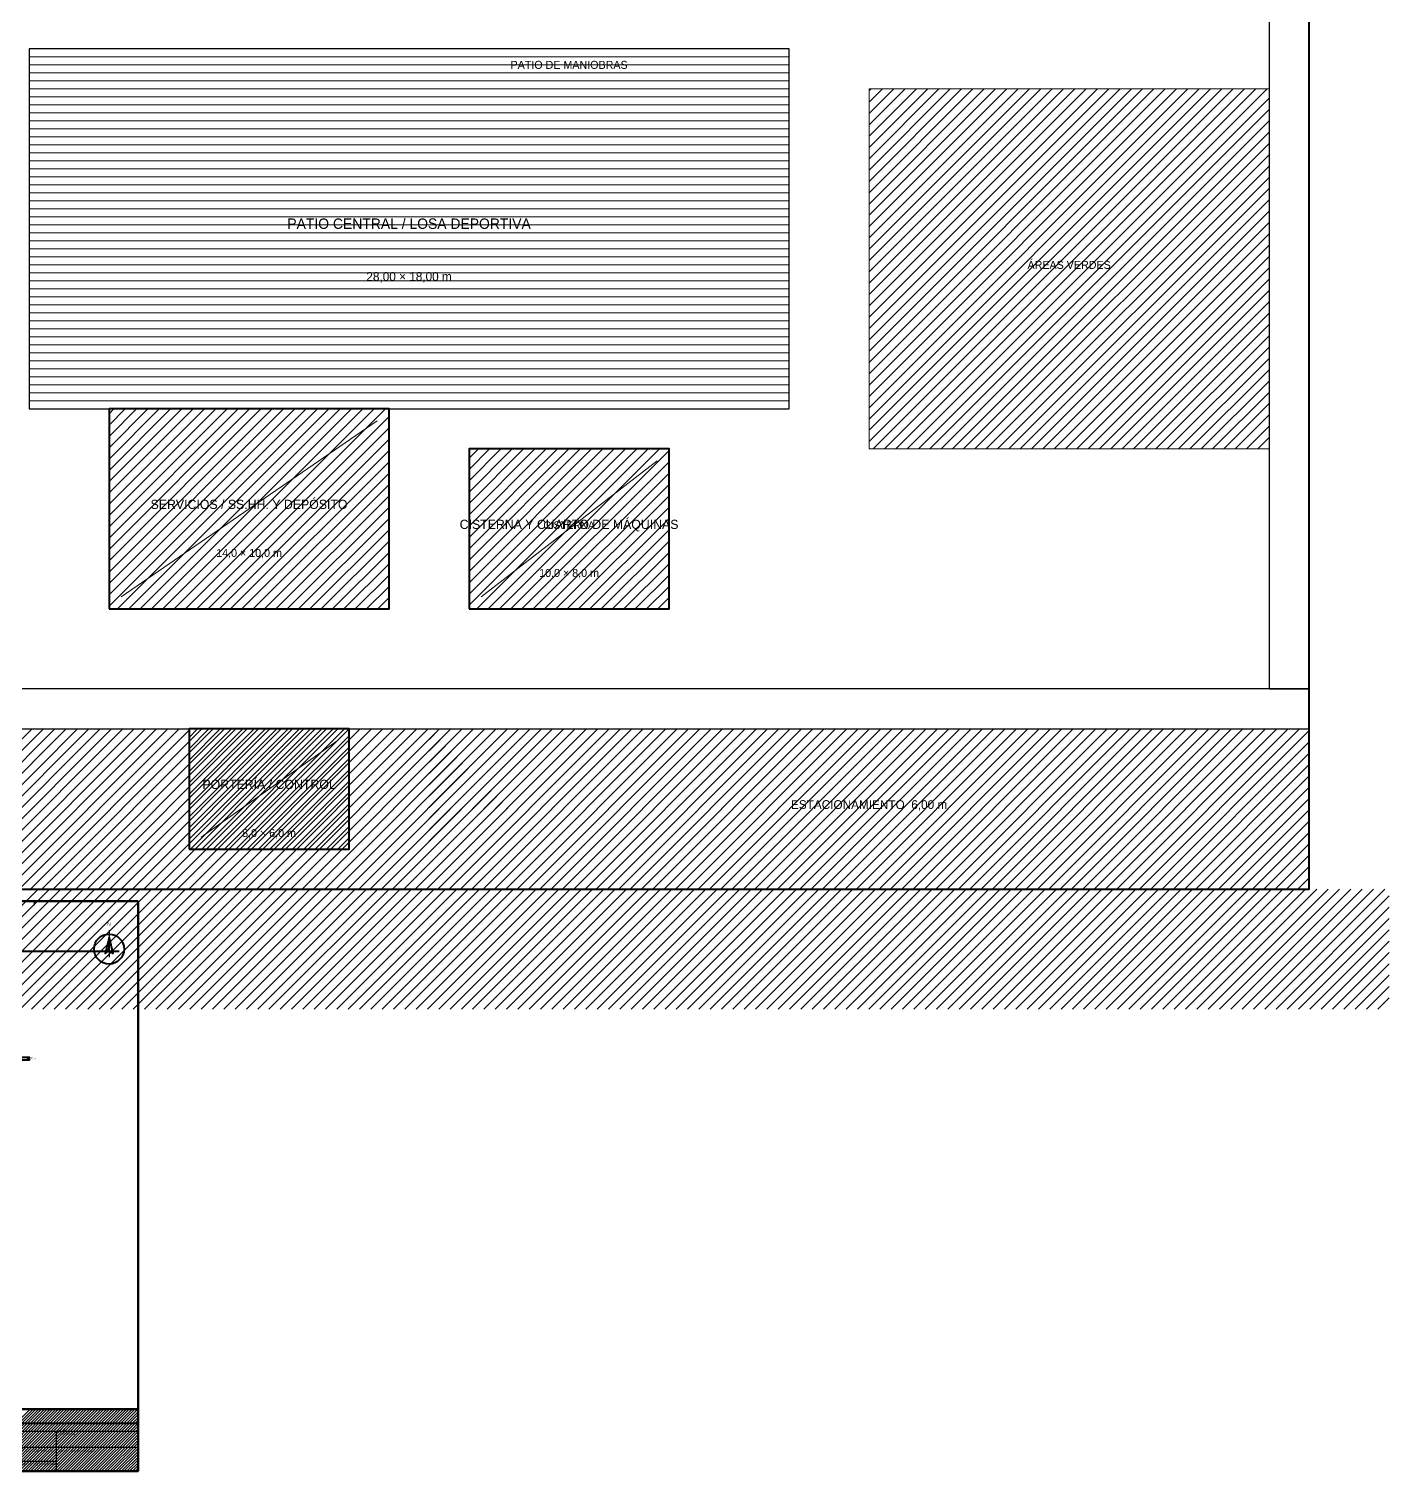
# Model space of a CAD drawing. Header units: metres. Extents: x -4 to 104, y -29 to 100.
# Drawn here: x 36 to 104, y -29.1 to 43 of the extents above; entities that cross this region are included whole.
import ezdxf
from ezdxf.enums import TextEntityAlignment as Align

# ---------------------------------------------------------------- set-up
doc = ezdxf.new("R2010")
doc.units = ezdxf.units.M
for name, color, linetype, lineweight in [('edificio', 7, 'CONTINUOUS', 25), ('hatch', 7, 'CONTINUOUS', 9), ('hatch-2', 7, 'CONTINUOUS', 9), ('marco', 7, 'CONTINUOUS', 70), ('marco-fino', 7, 'CONTINUOUS', 25), ('marco-medio', 7, 'CONTINUOUS', 40), ('proyeccion', 7, 'CONTINUOUS', 15), ('sombra', 7, 'CONTINUOUS', 5), ('texto', 7, 'CONTINUOUS', 5), ('texto-suave', 7, 'CONTINUOUS', 5), ('vegetal', 7, 'CONTINUOUS', 20), ('via', 7, 'CONTINUOUS', 20)]:
    doc.layers.add(name, color=color, linetype=linetype, lineweight=lineweight)

msp = doc.modelspace()

# ---------------------------------------------------------------- linework, layer by layer
at = {"layer": 'edificio'}
for points in [[(40, 14), (54, 14), (54, 24), (40, 24)], [(58, 14), (68, 14), (68, 22), (58, 22)], [(58, 14), (68, 14), (68, 22), (58, 22)], [(44, 2), (52, 2), (52, 8), (44, 8)]]:
    msp.add_lwpolyline(points, close=True, dxfattribs=at)
at = {"layer": 'hatch'}
for p, q in [((78, 22.365), (95.635, 40)), ((78, 22.93), (95.07, 40)), ((78, 23.496), (94.504, 40)), ((78, 24.062), (93.938, 40)), ((78, 24.627), (93.373, 40)), ((78, 25.193), (92.807, 40)), ((78, 25.759), (92.241, 40)), ((78, 26.324), (91.676, 40)), ((78, 26.89), (91.11, 40)), ((78, 27.456), (90.544, 40)), ((78, 28.022), (89.978, 40)), ((78, 28.587), (89.413, 40)), ((78, 29.153), (88.847, 40)), ((78, 29.719), (88.281, 40)), ((78, 30.284), (87.716, 40)), ((78, 30.85), (87.15, 40)), ((78, 31.416), (86.584, 40)), ((78, 31.981), (86.019, 40)), ((78, 32.547), (85.453, 40)), ((78, 33.113), (84.887, 40)), ((78, 33.678), (84.322, 40)), ((78, 34.244), (83.756, 40)), ((78, 34.81), (83.19, 40)), ((78, 35.375), (82.625, 40)), ((78, 35.941), (82.059, 40)), ((78, 36.507), (81.493, 40)), ((78, 37.072), (80.928, 40)), ((78, 37.638), (80.362, 40)), ((78, 38.204), (79.796, 40)), ((78, 38.77), (79.23, 40)), ((78, 39.335), (78.665, 40)), ((78, 39.901), (78.099, 40)), ((78.201, 22), (96.201, 40)), ((78.767, 22), (96.767, 40)), ((79.332, 22), (97.332, 40)), ((79.898, 22), (97.898, 40)), ((80.464, 22), (98, 39.536)), ((81.029, 22), (98, 38.971)), ((81.595, 22), (98, 38.405)), ((82.161, 22), (98, 37.839)), ((82.726, 22), (98, 37.274)), ((83.292, 22), (98, 36.708)), ((83.858, 22), (98, 36.142)), ((84.424, 22), (98, 35.576)), ((84.989, 22), (98, 35.011)), ((85.555, 22), (98, 34.445)), ((86.121, 22), (98, 33.879)), ((86.686, 22), (98, 33.314)), ((87.252, 22), (98, 32.748)), ((87.818, 22), (98, 32.182)), ((88.383, 22), (98, 31.617)), ((88.949, 22), (98, 31.051)), ((89.515, 22), (98, 30.485)), ((90.08, 22), (98, 29.92)), ((90.646, 22), (98, 29.354)), ((91.212, 22), (98, 28.788)), ((91.777, 22), (98, 28.223)), ((92.343, 22), (98, 27.657)), ((92.909, 22), (98, 27.091)), ((93.475, 22), (98, 26.525)), ((94.04, 22), (98, 25.96)), ((94.606, 22), (98, 25.394)), ((95.172, 22), (98, 24.828)), ((40, 14.142), (49.858, 24)), ((40, 14.708), (49.292, 24)), ((40, 15.274), (48.726, 24)), ((40, 15.839), (48.161, 24)), ((40, 16.405), (47.595, 24)), ((40, 16.971), (47.029, 24)), ((40, 17.536), (46.464, 24)), ((40, 18.102), (45.898, 24)), ((40, 18.668), (45.332, 24)), ((40, 19.233), (44.767, 24)), ((40, 19.799), (44.201, 24)), ((40, 20.365), (43.635, 24)), ((40, 20.93), (43.07, 24)), ((40, 21.496), (42.504, 24)), ((40, 22.062), (41.938, 24)), ((40, 22.627), (41.373, 24)), ((40, 23.193), (40.807, 24)), ((40, 23.759), (40.241, 24)), ((40.424, 14), (50.424, 24)), ((40.989, 14), (50.989, 24)), ((41.555, 14), (51.555, 24)), ((42.121, 14), (52.121, 24)), ((42.686, 14), (52.686, 24)), ((43.252, 14), (53.252, 24)), ((43.818, 14), (53.818, 24)), ((95.737, 22), (98, 24.263)), ((44.383, 14), (54, 23.617)), ((96.303, 22), (98, 23.697)), ((96.869, 22), (98, 23.131)), ((44.949, 14), (54, 23.051)), ((45.515, 14), (54, 22.485)), ((97.434, 22), (98, 22.566)), ((46.08, 14), (54, 21.92)), ((58, 14.182), (65.818, 22)), ((58, 14.748), (65.252, 22)), ((58, 15.314), (64.686, 22)), ((58, 15.879), (64.121, 22)), ((58, 16.445), (63.555, 22)), ((58, 17.011), (62.989, 22)), ((58, 17.576), (62.424, 22)), ((58, 18.142), (61.858, 22)), ((58, 18.708), (61.292, 22)), ((58, 19.274), (60.726, 22)), ((58, 19.839), (60.161, 22)), ((58, 20.405), (59.595, 22)), ((58, 20.971), (59.029, 22)), ((58, 21.536), (58.464, 22)), ((58, 14.182), (65.818, 22)), ((58, 14.748), (65.252, 22)), ((58, 15.314), (64.686, 22)), ((58, 15.879), (64.121, 22)), ((58, 16.445), (63.555, 22)), ((58, 17.011), (62.989, 22)), ((58, 17.576), (62.424, 22)), ((58, 18.142), (61.858, 22)), ((58, 18.708), (61.292, 22)), ((58, 19.274), (60.726, 22)), ((58, 19.839), (60.161, 22)), ((58, 20.405), (59.595, 22)), ((58, 20.971), (59.029, 22)), ((58, 21.536), (58.464, 22)), ((58.383, 14), (66.383, 22)), ((58.383, 14), (66.383, 22)), ((58.949, 14), (66.949, 22)), ((58.949, 14), (66.949, 22)), ((59.515, 14), (67.515, 22)), ((59.515, 14), (67.515, 22)), ((60.08, 14), (68, 21.92)), ((60.08, 14), (68, 21.92)), ((46.646, 14), (54, 21.354)), ((60.646, 14), (68, 21.354)), ((60.646, 14), (68, 21.354)), ((47.212, 14), (54, 20.788)), ((47.777, 14), (54, 20.223)), ((61.212, 14), (68, 20.788)), ((61.212, 14), (68, 20.788)), ((61.777, 14), (68, 20.223)), ((61.777, 14), (68, 20.223)), ((48.343, 14), (54, 19.657)), ((62.343, 14), (68, 19.657)), ((62.343, 14), (68, 19.657)), ((48.909, 14), (54, 19.091)), ((62.909, 14), (68, 19.091)), ((62.909, 14), (68, 19.091)), ((49.475, 14), (54, 18.525)), ((63.475, 14), (68, 18.525)), ((63.475, 14), (68, 18.525)), ((50.04, 14), (54, 17.96)), ((50.606, 14), (54, 17.394)), ((64.04, 14), (68, 17.96)), ((64.04, 14), (68, 17.96)), ((64.606, 14), (68, 17.394)), ((64.606, 14), (68, 17.394)), ((51.172, 14), (54, 16.828)), ((65.172, 14), (68, 16.828)), ((65.172, 14), (68, 16.828)), ((51.737, 14), (54, 16.263)), ((65.737, 14), (68, 16.263)), ((65.737, 14), (68, 16.263)), ((52.303, 14), (54, 15.697)), ((66.303, 14), (68, 15.697)), ((66.303, 14), (68, 15.697)), ((52.869, 14), (54, 15.131)), ((53.434, 14), (54, 14.566)), ((66.869, 14), (68, 15.131)), ((66.869, 14), (68, 15.131)), ((67.434, 14), (68, 14.566)), ((67.434, 14), (68, 14.566)), ((28.158, 0), (36.158, 8)), ((28.724, 0), (36.724, 8)), ((29.289, 0), (37.289, 8)), ((29.855, 0), (37.855, 8)), ((30.421, 0), (38.421, 8)), ((30.986, 0), (38.986, 8)), ((31.552, 0), (39.552, 8)), ((32.118, 0), (40.118, 8)), ((32.683, 0), (40.683, 8)), ((33.249, 0), (41.249, 8)), ((33.815, 0), (41.815, 8)), ((34.38, 0), (42.38, 8)), ((34.946, 0), (42.946, 8)), ((35.512, 0), (43.512, 8)), ((36.078, 0), (44.078, 8)), ((36.643, 0), (44.643, 8)), ((37.209, 0), (45.209, 8)), ((37.775, 0), (45.775, 8)), ((38.34, 0), (46.34, 8)), ((38.906, 0), (46.906, 8)), ((39.472, 0), (47.472, 8)), ((40.037, 0), (48.037, 8)), ((40.603, 0), (48.603, 8)), ((41.169, 0), (49.169, 8)), ((41.734, 0), (49.734, 8)), ((42.3, 0), (50.3, 8)), ((42.866, 0), (50.866, 8)), ((43.431, 0), (51.431, 8)), ((43.997, 0), (51.997, 8)), ((44, 2.485), (49.515, 8)), ((44, 3.051), (48.949, 8)), ((44, 3.617), (48.383, 8)), ((44, 4.182), (47.818, 8)), ((44, 4.748), (47.252, 8)), ((44, 5.314), (46.686, 8)), ((44, 5.879), (46.121, 8)), ((44, 6.445), (45.555, 8)), ((44, 7.011), (44.989, 8)), ((44, 7.576), (44.424, 8)), ((44.08, 2), (50.08, 8)), ((44.563, 0), (52.563, 8)), ((44.646, 2), (50.646, 8)), ((45.129, 0), (53.129, 8)), ((45.212, 2), (51.212, 8)), ((45.694, 0), (53.694, 8)), ((45.777, 2), (51.777, 8)), ((46.26, 0), (54.26, 8)), ((46.826, 0), (54.826, 8)), ((47.391, 0), (55.391, 8)), ((47.957, 0), (55.957, 8)), ((48.523, 0), (56.523, 8)), ((49.088, 0), (57.088, 8)), ((49.654, 0), (57.654, 8)), ((50.22, 0), (58.22, 8)), ((50.785, 0), (58.785, 8)), ((51.351, 0), (59.351, 8)), ((51.917, 0), (59.917, 8)), ((52.482, 0), (60.482, 8)), ((53.048, 0), (61.048, 8)), ((53.614, 0), (61.614, 8)), ((54.179, 0), (62.179, 8)), ((54.745, 0), (62.745, 8)), ((55.311, 0), (63.311, 8)), ((55.877, 0), (63.877, 8)), ((56, 0.123), (63.877, 8)), ((56, 0.689), (63.311, 8)), ((56, 1.255), (62.745, 8)), ((56, 1.821), (62.179, 8)), ((56, 2.386), (61.614, 8)), ((56, 2.952), (61.048, 8)), ((56, 3.518), (60.482, 8)), ((56, 4.083), (59.917, 8)), ((56, 4.649), (59.351, 8)), ((56, 5.215), (58.785, 8)), ((56, 5.78), (58.22, 8)), ((56, 6.346), (57.654, 8)), ((56, 6.912), (57.088, 8)), ((56, 7.477), (56.523, 8)), ((56.442, 0), (64.442, 8)), ((56.442, 0), (64.442, 8)), ((57.008, 0), (65.008, 8)), ((57.008, 0), (65.008, 8)), ((57.574, 0), (65.574, 8)), ((57.574, 0), (65.574, 8)), ((58.139, 0), (66.139, 8)), ((58.139, 0), (66.139, 8)), ((58.705, 0), (66.705, 8)), ((58.705, 0), (66.705, 8)), ((59.271, 0), (67.271, 8)), ((59.271, 0), (67.271, 8)), ((59.836, 0), (67.836, 8)), ((59.836, 0), (67.836, 8)), ((60.402, 0), (68.402, 8)), ((60.402, 0), (68.402, 8)), ((60.968, 0), (68.968, 8)), ((60.968, 0), (68.968, 8)), ((61.533, 0), (69.533, 8)), ((61.533, 0), (69.533, 8)), ((62.099, 0), (70.099, 8)), ((62.099, 0), (70.099, 8)), ((62.665, 0), (70.665, 8)), ((62.665, 0), (70.665, 8)), ((63.23, 0), (71.23, 8)), ((63.23, 0), (71.23, 8)), ((63.796, 0), (71.796, 8)), ((63.796, 0), (71.796, 8)), ((64.362, 0), (72.362, 8)), ((64.362, 0), (72.362, 8)), ((64.928, 0), (72.928, 8)), ((64.928, 0), (72.928, 8)), ((65.493, 0), (73.493, 8)), ((65.493, 0), (73.493, 8)), ((66.059, 0), (74.059, 8)), ((66.059, 0), (74.059, 8)), ((66.625, 0), (74.625, 8)), ((66.625, 0), (74.625, 8)), ((67.19, 0), (75.19, 8)), ((67.19, 0), (75.19, 8)), ((67.756, 0), (75.756, 8)), ((67.756, 0), (75.756, 8)), ((68.322, 0), (76.322, 8)), ((68.322, 0), (76.322, 8)), ((68.887, 0), (76.887, 8)), ((68.887, 0), (76.887, 8)), ((69.453, 0), (77.453, 8)), ((69.453, 0), (77.453, 8)), ((70.019, 0), (78.019, 8)), ((70.019, 0), (78.019, 8)), ((70.584, 0), (78.584, 8)), ((70.584, 0), (78.584, 8)), ((71.15, 0), (79.15, 8)), ((71.15, 0), (79.15, 8)), ((71.716, 0), (79.716, 8)), ((71.716, 0), (79.716, 8)), ((72.281, 0), (80.281, 8)), ((72.281, 0), (80.281, 8)), ((72.847, 0), (80.847, 8)), ((72.847, 0), (80.847, 8)), ((73.413, 0), (81.413, 8)), ((73.413, 0), (81.413, 8)), ((73.978, 0), (81.978, 8)), ((73.978, 0), (81.978, 8)), ((74.544, 0), (82.544, 8)), ((74.544, 0), (82.544, 8)), ((75.11, 0), (83.11, 8)), ((75.11, 0), (83.11, 8)), ((75.676, 0), (83.676, 8)), ((75.676, 0), (83.676, 8)), ((76.241, 0), (84.241, 8)), ((76.241, 0), (84.241, 8)), ((76.807, 0), (84.807, 8)), ((76.807, 0), (84.807, 8)), ((77.373, 0), (85.373, 8)), ((77.373, 0), (85.373, 8)), ((77.938, 0), (85.938, 8)), ((77.938, 0), (85.938, 8)), ((78.504, 0), (86.504, 8)), ((78.504, 0), (86.504, 8)), ((79.07, 0), (87.07, 8)), ((79.07, 0), (87.07, 8)), ((79.635, 0), (87.635, 8)), ((79.635, 0), (87.635, 8)), ((80.201, 0), (88.201, 8)), ((80.201, 0), (88.201, 8)), ((80.767, 0), (88.767, 8)), ((80.767, 0), (88.767, 8)), ((81.332, 0), (89.332, 8)), ((81.332, 0), (89.332, 8)), ((81.898, 0), (89.898, 8)), ((81.898, 0), (89.898, 8)), ((82.464, 0), (90.464, 8)), ((82.464, 0), (90.464, 8)), ((83.029, 0), (91.029, 8)), ((83.029, 0), (91.029, 8)), ((83.595, 0), (91.595, 8)), ((83.595, 0), (91.595, 8)), ((84.161, 0), (92.161, 8)), ((84.161, 0), (92.161, 8)), ((84.726, 0), (92.726, 8)), ((84.726, 0), (92.726, 8)), ((85.292, 0), (93.292, 8)), ((85.292, 0), (93.292, 8)), ((85.858, 0), (93.858, 8)), ((85.858, 0), (93.858, 8)), ((86.424, 0), (94.424, 8)), ((86.424, 0), (94.424, 8)), ((86.989, 0), (94.989, 8)), ((86.989, 0), (94.989, 8)), ((87.555, 0), (95.555, 8)), ((87.555, 0), (95.555, 8)), ((88.121, 0), (96.121, 8)), ((88.121, 0), (96.121, 8)), ((88.686, 0), (96.686, 8)), ((88.686, 0), (96.686, 8)), ((89.252, 0), (97.252, 8)), ((89.252, 0), (97.252, 8)), ((89.818, 0), (97.818, 8)), ((89.818, 0), (97.818, 8)), ((90.383, 0), (98.383, 8)), ((90.383, 0), (98.383, 8)), ((90.949, 0), (98.949, 8)), ((90.949, 0), (98.949, 8)), ((91.515, 0), (99.515, 8)), ((91.515, 0), (99.515, 8)), ((46.343, 2), (52, 7.657)), ((92.08, 0), (100, 7.92)), ((92.08, 0), (100, 7.92)), ((92.646, 0), (100, 7.354)), ((92.646, 0), (100, 7.354)), ((46.909, 2), (52, 7.091)), ((47.475, 2), (52, 6.525)), ((93.212, 0), (100, 6.788)), ((93.212, 0), (100, 6.788)), ((48.04, 2), (52, 5.96)), ((93.777, 0), (100, 6.223)), ((93.777, 0), (100, 6.223)), ((48.606, 2), (52, 5.394)), ((94.343, 0), (100, 5.657)), ((94.343, 0), (100, 5.657)), ((94.909, 0), (100, 5.091)), ((94.909, 0), (100, 5.091)), ((49.172, 2), (52, 4.828)), ((95.475, 0), (100, 4.525)), ((95.475, 0), (100, 4.525)), ((49.737, 2), (52, 4.263)), ((50.303, 2), (52, 3.697)), ((96.04, 0), (100, 3.96)), ((96.04, 0), (100, 3.96)), ((50.869, 2), (52, 3.131)), ((96.606, 0), (100, 3.394)), ((96.606, 0), (100, 3.394)), ((51.434, 2), (52, 2.566)), ((97.172, 0), (100, 2.828)), ((97.172, 0), (100, 2.828)), ((97.737, 0), (100, 2.263)), ((97.737, 0), (100, 2.263)), ((98.303, 0), (100, 1.697)), ((98.303, 0), (100, 1.697)), ((98.869, 0), (100, 1.131)), ((98.869, 0), (100, 1.131)), ((99.434, 0), (100, 0.566)), ((99.434, 0), (100, 0.566)), ((39.88, -2.912), (40, -2.792)), ((39.925, -2.725), (40, -2.651)), ((39.97, -2.539), (40, -2.509)), ((39.836, -3.098), (40, -2.934)), ((35.859, -8.55), (36, -8.409)), ((32.965, -29.1), (36.065, -26)), ((33.106, -29.1), (36.206, -26)), ((33.248, -29.1), (36.348, -26)), ((33.389, -29.1), (36.489, -26)), ((33.53, -29.1), (36.63, -26)), ((33.672, -29.1), (36.772, -26)), ((33.813, -29.1), (36.913, -26)), ((33.955, -29.1), (37.055, -26)), ((34.096, -29.1), (37.196, -26)), ((34.238, -29.1), (37.338, -26)), ((34.379, -29.1), (37.479, -26)), ((34.52, -29.1), (37.62, -26)), ((34.662, -29.1), (37.762, -26)), ((34.803, -29.1), (37.903, -26)), ((34.945, -29.1), (38.045, -26)), ((35.086, -29.1), (38.186, -26)), ((35.227, -29.1), (38.327, -26)), ((35.369, -29.1), (38.469, -26)), ((35.51, -29.1), (38.61, -26)), ((35.652, -29.1), (38.752, -26)), ((35.793, -29.1), (38.893, -26)), ((35.935, -29.1), (39.035, -26)), ((36.076, -29.1), (39.176, -26)), ((36.217, -29.1), (39.317, -26)), ((36.359, -29.1), (39.459, -26)), ((36.5, -29.1), (39.6, -26)), ((36.642, -29.1), (39.742, -26)), ((36.783, -29.1), (39.883, -26)), ((36.925, -29.1), (40.025, -26)), ((37.066, -29.1), (40.166, -26)), ((37.207, -29.1), (40.307, -26)), ((37.349, -29.1), (40.449, -26)), ((37.49, -29.1), (40.59, -26)), ((37.632, -29.1), (40.732, -26)), ((37.773, -29.1), (40.873, -26)), ((37.914, -29.1), (41.014, -26)), ((38.056, -29.1), (41.156, -26)), ((38.197, -29.1), (41.297, -26)), ((38.339, -29.1), (41.439, -26)), ((38.48, -29.1), (41.45, -26.13)), ((38.622, -29.1), (41.45, -26.272)), ((38.763, -29.1), (41.45, -26.413)), ((38.904, -29.1), (41.45, -26.554)), ((39.046, -29.1), (41.45, -26.696)), ((39.187, -29.1), (41.45, -26.837)), ((39.329, -29.1), (41.45, -26.979)), ((39.47, -29.1), (41.45, -27.12)), ((39.612, -29.1), (41.45, -27.262)), ((39.753, -29.1), (41.45, -27.403)), ((39.894, -29.1), (41.45, -27.544)), ((40.036, -29.1), (41.45, -27.686)), ((40.177, -29.1), (41.45, -27.827)), ((40.319, -29.1), (41.45, -27.969)), ((40.46, -29.1), (41.45, -28.11)), ((40.601, -29.1), (41.45, -28.251)), ((40.743, -29.1), (41.45, -28.393)), ((40.884, -29.1), (41.45, -28.534)), ((41.026, -29.1), (41.45, -28.676)), ((41.167, -29.1), (41.45, -28.817)), ((41.309, -29.1), (41.45, -28.959))]:
    msp.add_line(p, q, dxfattribs=at)
at = {"layer": 'hatch-2'}
for p, q in [((36, 41.6), (74, 41.6)), ((36, 41.2), (74, 41.2)), ((36, 40.8), (74, 40.8)), ((36, 40.4), (74, 40.4)), ((36, 40), (74, 40)), ((36, 39.6), (74, 39.6)), ((36, 39.2), (74, 39.2)), ((36, 38.8), (74, 38.8)), ((36, 38.4), (74, 38.4)), ((36, 38), (74, 38)), ((36, 37.6), (74, 37.6)), ((36, 37.2), (74, 37.2)), ((36, 36.8), (74, 36.8)), ((36, 36.4), (74, 36.4)), ((36, 36), (74, 36)), ((36, 35.6), (74, 35.6)), ((36, 35.2), (74, 35.2)), ((36, 34.8), (74, 34.8)), ((36, 34.4), (74, 34.4)), ((36, 34), (74, 34)), ((36, 33.6), (74, 33.6)), ((36, 33.2), (74, 33.2)), ((36, 32.8), (74, 32.8)), ((36, 32.4), (74, 32.4)), ((36, 32), (74, 32)), ((36, 31.6), (74, 31.6)), ((36, 31.2), (74, 31.2)), ((36, 30.8), (74, 30.8)), ((36, 30.4), (74, 30.4)), ((36, 30), (74, 30)), ((36, 29.6), (74, 29.6)), ((36, 29.2), (74, 29.2)), ((36, 28.8), (74, 28.8)), ((36, 28.4), (74, 28.4)), ((36, 28), (74, 28)), ((36, 27.6), (74, 27.6)), ((36, 27.2), (74, 27.2)), ((36, 26.8), (74, 26.8)), ((36, 26.4), (74, 26.4)), ((36, 26), (74, 26)), ((36, 25.6), (74, 25.6)), ((36, 25.2), (74, 25.2)), ((36, 24.8), (74, 24.8)), ((36, 24.4), (74, 24.4)), ((30.461, -6), (36.461, 0)), ((31.027, -6), (37.027, 0)), ((31.592, -6), (37.592, 0)), ((32.158, -6), (38.158, 0)), ((32.724, -6), (38.724, 0)), ((33.289, -6), (39.289, 0)), ((33.855, -6), (39.855, 0)), ((34.421, -6), (40.421, 0)), ((34.986, -6), (40.986, 0)), ((35.552, -6), (41.552, 0)), ((36.118, -6), (42.118, 0)), ((36.683, -6), (42.683, 0)), ((37.249, -6), (43.249, 0)), ((37.815, -6), (43.815, 0)), ((38.38, -6), (44.38, 0)), ((38.946, -6), (44.946, 0)), ((39.512, -6), (45.512, 0)), ((40.078, -6), (46.078, 0)), ((40.643, -6), (46.643, 0)), ((41.209, -6), (47.209, 0)), ((41.775, -6), (47.775, 0)), ((42.34, -6), (48.34, 0)), ((42.906, -6), (48.906, 0)), ((43.472, -6), (49.472, 0)), ((44.037, -6), (50.037, 0)), ((44.603, -6), (50.603, 0)), ((45.169, -6), (51.169, 0)), ((45.734, -6), (51.734, 0)), ((46.3, -6), (52.3, 0)), ((46.866, -6), (52.866, 0)), ((47.431, -6), (53.431, 0)), ((47.997, -6), (53.997, 0)), ((48.563, -6), (54.563, 0)), ((49.129, -6), (55.129, 0)), ((49.694, -6), (55.694, 0)), ((50.26, -6), (56.26, 0)), ((50.826, -6), (56.826, 0)), ((51.391, -6), (57.391, 0)), ((51.957, -6), (57.957, 0)), ((52.523, -6), (58.523, 0)), ((53.088, -6), (59.088, 0)), ((53.654, -6), (59.654, 0)), ((54.22, -6), (60.22, 0)), ((54.785, -6), (60.785, 0)), ((55.351, -6), (61.351, 0)), ((55.917, -6), (61.917, 0)), ((56.482, -6), (62.482, 0)), ((57.048, -6), (63.048, 0)), ((57.614, -6), (63.614, 0)), ((58.179, -6), (64.179, 0)), ((58.745, -6), (64.745, 0)), ((59.311, -6), (65.311, 0)), ((59.877, -6), (65.877, 0)), ((60.442, -6), (66.442, 0)), ((61.008, -6), (67.008, 0)), ((61.574, -6), (67.574, 0)), ((62.139, -6), (68.139, 0)), ((62.705, -6), (68.705, 0)), ((63.271, -6), (69.271, 0)), ((63.836, -6), (69.836, 0)), ((64.402, -6), (70.402, 0)), ((64.968, -6), (70.968, 0)), ((65.533, -6), (71.533, 0)), ((66.099, -6), (72.099, 0)), ((66.665, -6), (72.665, 0)), ((67.23, -6), (73.23, 0)), ((67.796, -6), (73.796, 0)), ((68.362, -6), (74.362, 0)), ((68.928, -6), (74.928, 0)), ((69.493, -6), (75.493, 0)), ((70.059, -6), (76.059, 0)), ((70.625, -6), (76.625, 0)), ((71.19, -6), (77.19, 0)), ((71.756, -6), (77.756, 0)), ((72.322, -6), (78.322, 0)), ((72.887, -6), (78.887, 0)), ((73.453, -6), (79.453, 0)), ((74.019, -6), (80.019, 0)), ((74.584, -6), (80.584, 0)), ((75.15, -6), (81.15, 0)), ((75.716, -6), (81.716, 0)), ((76.281, -6), (82.281, 0)), ((76.847, -6), (82.847, 0)), ((77.413, -6), (83.413, 0)), ((77.978, -6), (83.978, 0)), ((78.544, -6), (84.544, 0)), ((79.11, -6), (85.11, 0)), ((79.676, -6), (85.676, 0)), ((80.241, -6), (86.241, 0)), ((80.807, -6), (86.807, 0)), ((81.373, -6), (87.373, 0)), ((81.938, -6), (87.938, 0)), ((82.504, -6), (88.504, 0)), ((83.07, -6), (89.07, 0)), ((83.635, -6), (89.635, 0)), ((84.201, -6), (90.201, 0)), ((84.767, -6), (90.767, 0)), ((85.332, -6), (91.332, 0)), ((85.898, -6), (91.898, 0)), ((86.464, -6), (92.464, 0)), ((87.029, -6), (93.029, 0)), ((87.595, -6), (93.595, 0)), ((88.161, -6), (94.161, 0)), ((88.726, -6), (94.726, 0)), ((89.292, -6), (95.292, 0)), ((89.858, -6), (95.858, 0)), ((90.424, -6), (96.424, 0)), ((90.989, -6), (96.989, 0)), ((91.555, -6), (97.555, 0)), ((92.121, -6), (98.121, 0)), ((92.686, -6), (98.686, 0)), ((93.252, -6), (99.252, 0)), ((93.818, -6), (99.818, 0)), ((94.383, -6), (100.383, 0)), ((94.949, -6), (100.949, 0)), ((95.515, -6), (101.515, 0)), ((96.08, -6), (102.08, 0)), ((96.646, -6), (102.646, 0)), ((97.212, -6), (103.212, 0)), ((97.777, -6), (103.777, 0)), ((98.343, -6), (104, -0.343)), ((98.909, -6), (104, -0.909)), ((99.475, -6), (104, -1.475)), ((100.04, -6), (104, -2.04)), ((100.606, -6), (104, -2.606)), ((101.172, -6), (104, -3.172)), ((101.737, -6), (104, -3.737)), ((102.303, -6), (104, -4.303)), ((102.869, -6), (104, -4.869)), ((103.434, -6), (104, -5.434))]:
    msp.add_line(p, q, dxfattribs=at)
at = {"layer": 'marco'}
for p, q in [((1.25, -0.6), (41.45, -0.6)), ((41.45, -0.6), (41.45, -29.1)), ((41.45, -29.1), (1.25, -29.1))]:
    msp.add_line(p, q, dxfattribs=at)
msp.add_lwpolyline([(31.95, -26), (41.45, -26), (41.45, -29.1), (31.95, -29.1)], close=True, dxfattribs=at)
at = {"layer": 'marco-fino'}
for p, q in [((36.25, -0.6), (36.25, -0.8)), ((40, -2.062), (40, -3.413)), ((31.95, -27.1), (41.45, -27.1)), ((37.35, -27.1), (37.35, -29.1)), ((31.95, -27.9), (41.45, -27.9)), ((31.95, -28.6), (37.35, -28.6))]:
    msp.add_line(p, q, dxfattribs=at)
for points in [[(98, 10), (100, 10), (100, 92), (98, 92)], [(36, 24), (74, 24), (74, 42), (36, 42)], [(0, 8), (100, 8), (100, 10), (0, 10)]]:
    msp.add_lwpolyline(points, close=True, dxfattribs=at)
at = {"layer": 'marco-medio'}
for p, q in [((31, -3.11), (40.5, -3.11)), ((31.95, -26.7), (41.45, -26.7))]:
    msp.add_line(p, q, dxfattribs=at)
for points in [[(0, 0), (100, 0), (100, 100), (0, 100)], [(40, 14), (54, 14), (54, 24), (40, 24)], [(58, 14), (68, 14), (68, 22), (58, 22)], [(44, 2), (52, 2), (52, 8), (44, 8)], [(40, -2.415), (39.805, -3.225), (40, -3.075)], [(40, -2.415), (40.195, -3.225), (40, -3.075)], [(33.5, -8.4), (36, -8.4), (36, -8.55), (33.5, -8.55)]]:
    msp.add_lwpolyline(points, close=True, dxfattribs=at)
msp.add_circle((40, -3), 0.75, dxfattribs=at)
at = {"layer": 'proyeccion'}
for p, q in [((40.6, 14.6), (53.4, 23.4)), ((58.6, 14.6), (67.4, 21.4)), ((44.6, 2.6), (51.4, 7.4))]:
    msp.add_line(p, q, dxfattribs=at)
at = {"layer": 'sombra'}
for points in [[(33.5, -8.4), (36, -8.4), (36, -8.55), (33.5, -8.55)], [(31.95, -26), (41.45, -26), (41.45, -29.1), (31.95, -29.1)]]:
    msp.add_lwpolyline(points, close=True, dxfattribs=at)
at = {"layer": 'vegetal'}
msp.add_lwpolyline([(78, 22), (98, 22), (98, 40), (78, 40)], close=True, dxfattribs=at)
at = {"layer": 'via'}
msp.add_lwpolyline([(0, 0), (100, 0), (100, 8), (0, 8)], close=True, dxfattribs=at)

# ---------------------------------------------------------------- texts
at = {"layer": 'texto'}
for s, height, p in [('PATIO CENTRAL / LOSA DEPORTIVA', 0.52, (55, 33)), ('ÁREAS VERDES', 0.4, (88, 31)), ('SERVICIOS / SS.HH. Y DEPÓSITO', 0.46, (47, 19)), ('CISTERNA Y CUARTO DE MÁQUINAS', 0.46, (63, 18)), ('CISTERNA', 0.38, (63, 18)), ('PORTERÍA / CONTROL', 0.46, (48, 5)), ('N', 0.17, (40, -1.838))]:
    msp.add_text(s, height=height, dxfattribs=at).set_placement(p, align=Align.CENTER)
for s, height, p in [('20 m', 0.1, (36.075, -8.52)), ('2026-10-04', 0.12, (37.45, -27.3)), ('BLOQUE DORMITORIOS — 2 NIVELES (PLANTA BAJA Y ALTA)', 0.125, (32.1, -28.15)), ('JMDSI · Área de Proyectos', 0.11, (37.45, -28.15)), ('Planta de situación — ubicación del Bloque Dormitorios (D) en el conjunto', 0.12, (32.1, -28.8))]:
    msp.add_text(s, height=height, dxfattribs=at).set_placement(p)
at = {"layer": 'texto-suave'}
for s, height, p in [('PATIO DE MANIOBRAS', 0.4, (63, 41)), ('28,00 × 18,00 m', 0.44, (55, 30.4)), ('14,0 × 10,0 m', 0.4, (47, 16.6)), ('10,0 × 8,0 m', 0.4, (63, 15.6)), ('ESTACIONAMIENTO  6,00 m', 0.44, (78, 4)), ('8,0 × 6,0 m', 0.4, (48, 2.6))]:
    msp.add_text(s, height=height, dxfattribs=at).set_placement(p, align=Align.CENTER)
for s, p in [('FECHA', (37.45, -27.1)), ('DIBUJÓ / REVISÓ', (37.45, -27.95))]:
    msp.add_text(s, height=0.095, dxfattribs=at).set_placement(p)

doc.saveas('drawing.dxf')
